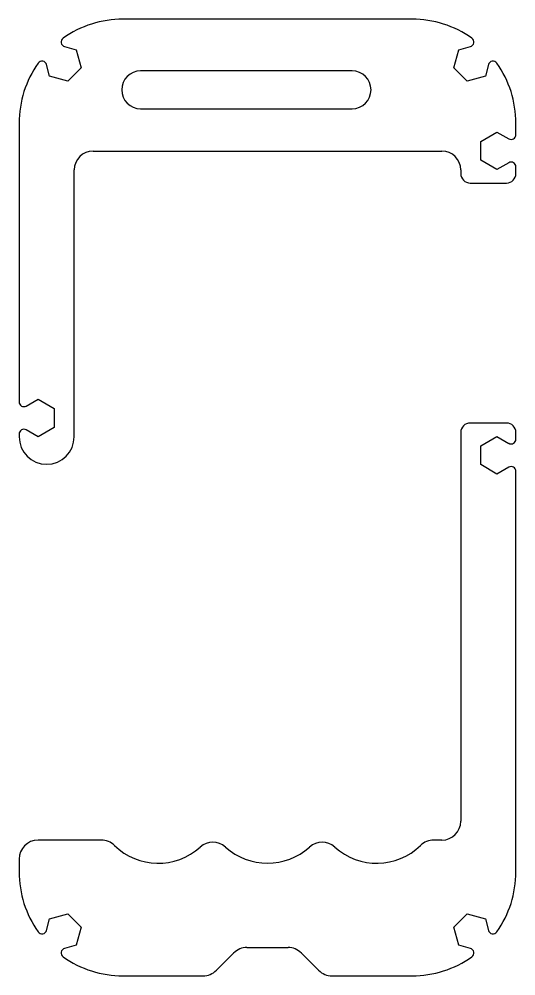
# Model space of a CAD drawing. Header units: inches. Extents: x -6.2 to 19.1, y -0.3 to 14.3.
# Drawn here: x -0.19 to 3.1, y 7.81 to 14.14 of the extents above; entities that cross this region are included whole.
import ezdxf

# ---------------------------------------------------------------- set-up
doc = ezdxf.new("R2010")
doc.units = ezdxf.units.IN
doc.header["$MEASUREMENT"] = 0

# ---------------------------------------------------------------- blocks, each defined once
blk = doc.blocks.new('FrontFace')
at = {"color": 0}
for p, q in [((-0.625, 4.361), (-2.5375, 4.361)), ((-2.9239, 4.1795), (-2.8475, 4.159)), ((-0.315, 4.159), (-0.2386, 4.1795)), ((-2.8475, 4.159), (-2.8153, 4.0391)), ((-0.3472, 4.0391), (-0.315, 4.159)), ((-3.023, 3.9835), (-3.0435, 4.0599)), ((-0.119, 4.0599), (-0.1395, 3.9835)), ((-2.8153, 4.0391), (-2.9031, 3.9513)), ((-0.2594, 3.9513), (-0.3472, 4.0391)), ((-2.9031, 3.9513), (-3.023, 3.9835)), ((-0.1395, 3.9835), (-0.2594, 3.9513)), ((-3.225, 3.6735), (-3.225, 1.8294)), ((0.0625, 3.5964), (0.0625, 3.6735)), ((-0.17, 3.5523), (-0.0625, 3.6144)), ((-0.0625, 3.6144), (0.0156, 3.5693)), ((-0.17, 3.4282), (-0.17, 3.5523)), ((-2.7355, 3.4885), (-0.427, 3.4885)), ((-0.0625, 3.3661), (-0.17, 3.4282)), ((-2.8605, 1.5991), (-2.8605, 3.3635)), ((-0.302, 3.3635), (-0.302, 3.3394)), ((0.0156, 3.4113), (-0.0625, 3.3661)), ((0.0625, 3.3394), (0.0625, 3.3842)), ((-0.2395, 3.2769), (0, 3.2769)), ((-3.1781, 1.8023), (-3.1, 1.8474)), ((-3.1, 1.8474), (-2.9925, 1.7853)), ((-2.9925, 1.7853), (-2.9925, 1.6612)), ((-2.9925, 1.6612), (-3.1, 1.5991)), ((0, 1.6901), (-0.2395, 1.6901)), ((-3.225, 1.6172), (-3.225, 1.5991)), ((-3.1, 1.5991), (-3.1781, 1.6443)), ((-0.302, 1.6276), (-0.302, -0.9435)), ((-0.17, 1.5388), (-0.0625, 1.6009)), ((-0.0625, 1.6009), (0.0156, 1.5557)), ((0.0625, 1.5828), (0.0625, 1.6276)), ((-0.17, 1.4147), (-0.17, 1.5388)), ((-0.0625, 1.3526), (-0.17, 1.4147)), ((0.0156, 1.3977), (-0.0625, 1.3526)), ((0.0625, -1.2785), (0.0625, 1.3706)), ((-2.6814, -1.0685), (-3.1, -1.0685)), ((-0.427, -1.0685), (-0.4811, -1.0685)), ((-3.225, -1.1935), (-3.225, -1.2785)), ((-3.023, -1.5885), (-2.9031, -1.5563)), ((-2.9031, -1.5563), (-2.8153, -1.6441)), ((-0.3472, -1.6441), (-0.2594, -1.5563)), ((-0.2594, -1.5563), (-0.1395, -1.5885)), ((-3.0435, -1.6649), (-3.023, -1.5885)), ((-2.8153, -1.6441), (-2.8475, -1.764)), ((-0.315, -1.764), (-0.3472, -1.6441)), ((-0.1395, -1.5885), (-0.119, -1.6649)), ((-2.8475, -1.764), (-2.9239, -1.7845)), ((-0.2386, -1.7845), (-0.315, -1.764)), ((-1.9196, -1.9294), (-1.8054, -1.8151)), ((-1.717, -1.7785), (-1.4455, -1.7785)), ((-1.3571, -1.8151), (-1.2429, -1.9294)), ((-2.5375, -1.966), (-2.008, -1.966)), ((-1.1545, -1.966), (-0.625, -1.966))]:
    blk.add_line(p, q, dxfattribs=at)
blk.add_lwpolyline([(-2.4213, 3.7685), (-1.0212, 3.7685, 1), (-1.0212, 4.0185), (-2.4213, 4.0185, 1)], format="xyb", close=True, dxfattribs=at)
for centre, radius, start, end in [((-2.5375, 3.6735), 0.6875, 90, 125.20818), ((-0.625, 3.6735), 0.6875, 54.79182, 90), ((-2.9159, 4.2097), 0.0313, 125.20818, 255), ((-0.2466, 4.2097), 0.0312, 285, 54.79182), ((-2.5375, 3.6735), 0.6875, 144.79182, 180), ((-3.0737, 4.0519), 0.0312, 15, 144.79182), ((-0.0888, 4.0519), 0.0312, 35.20818, 165), ((-0.625, 3.6735), 0.6875, 0, 35.20818), ((0.0313, 3.5964), 0.0312, 240, 0), ((-2.7355, 3.3635), 0.125, 90, 180), ((-0.427, 3.3635), 0.125, 0, 90), ((0.0313, 3.3842), 0.0313, 0, 120), ((-0.2395, 3.3394), 0.0625, 180, 270), ((0, 3.3394), 0.0625, 270, 0), ((-3.1937, 1.8294), 0.0312, 180, 300), ((-3.1937, 1.6172), 0.0312, 60, 180), ((-0.2395, 1.6276), 0.0625, 90, 180), ((0, 1.6276), 0.0625, 0, 90), ((-3.0427, 1.5991), 0.1822, 180, 0), ((0.0313, 1.5828), 0.0312, 240, 0), ((0.0313, 1.3706), 0.0312, 0, 120), ((-0.427, -0.9435), 0.125, 270, 0), ((-3.1, -1.1935), 0.125, 90, 180), ((-2.6814, -1.1935), 0.125, 45.83094, 90), ((-0.4811, -1.1935), 0.125, 90, 134.16906), ((-2.3052, -0.8062), 0.415, 225.83094, 312.08958), ((-1.9432, -1.2069), 0.125, 47.91042, 132.08958), ((-1.5812, -0.8062), 0.415, 227.91042, 312.08958), ((-1.2193, -1.2069), 0.125, 47.91042, 132.08958), ((-0.8573, -0.8062), 0.415, 227.91042, 314.16906), ((-2.5375, -1.2785), 0.6875, 180, 215.20818), ((-0.625, -1.2785), 0.6875, 324.79182, 0), ((-3.0737, -1.6569), 0.0313, 215.20818, 345), ((-0.0888, -1.6569), 0.0312, 195, 324.79182), ((-2.9159, -1.8147), 0.0313, 105, 234.79182), ((-1.717, -1.9035), 0.125, 90, 135), ((-1.4455, -1.9035), 0.125, 45, 90), ((-0.2466, -1.8147), 0.0312, 305.20818, 75), ((-2.5375, -1.2785), 0.6875, 234.79182, 270), ((-0.625, -1.2785), 0.6875, 270, 305.20818), ((-2.008, -1.841), 0.125, 270, 315), ((-1.1545, -1.841), 0.125, 225, 270)]:
    blk.add_arc(centre, radius, start, end, dxfattribs=at)

msp = doc.modelspace()

# ---------------------------------------------------------------- block references
at = {"color": 1}
msp.add_blockref('FrontFace', (3.0375, 9.7785), dxfattribs=at)

doc.saveas('drawing.dxf')
